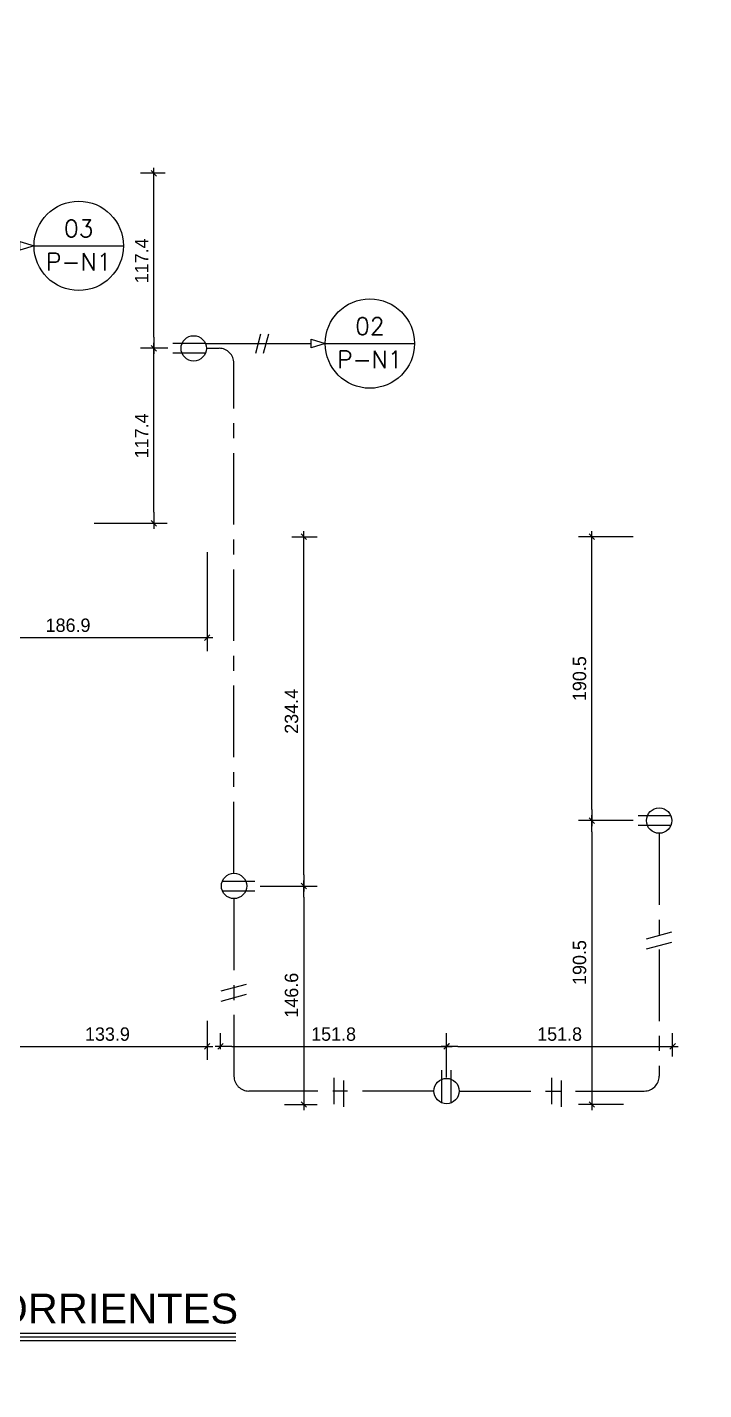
# Model space of a CAD drawing. Header units: millimetres. Extents: x 19439 to 19711, y 4351 to 4752.
# Drawn here: x 19469.6 to 19474.14, y 4513.97 to 4523.11 of the extents above; entities that cross this region are included whole.
import ezdxf
from ezdxf.enums import TextEntityAlignment as Align

# ---------------------------------------------------------------- set-up
doc = ezdxf.new("R2010")
doc.units = ezdxf.units.MM
doc.linetypes.add('ACAD_ISO04W100', pattern=[30, 24, -3, 0, -3])
for name, color, linetype in [('0 @ 0.5', 7, 'Continuous'), ('cotas', 1, 'Continuous'), ('cotas @ 500', 1, 'Continuous'), ('E-NOTE', 2, 'Continuous'), ('E-POWER', 4, 'Continuous'), ('E-POWER-CIRC', 3, 'ACAD_ISO04W100'), ('TEXTOS TITULOS @ 0.5', 3, 'Continuous')]:
    doc.layers.add(name, color=color, linetype=linetype)
doc.styles.add('century gothic', font='GOTHIC.TTF')
doc.styles.add('COTAS SMC', font='GOTHIC.TTF')
doc.styles.add('NOTAS', font='GOTHIC.TTF')
doc.styles.add('ROMAN-S', font='romans.shx', dxfattribs={"oblique": 15})
doc.styles.add('SMCtitulos', font='sanss___.ttf')
doc.dimstyles.new('ANOTATIVE 100 SMCONSTRUCCIONES', dxfattribs={"dimscale": 0, "dimtxt": 0.18, "dimasz": 0.15, "dimexe": 0.18, "dimexo": 0.09, "dimgap": 0.1, "dimtad": 1, "dimzin": 0, "dimdsep": 46, "dimtxsty": 'century gothic', "dimblk1": 'FLECHA1', "dimblk2": 'FLECHA1', "dimsah": 1, "dimcen": 0.18, "dimdle": 0.075, "dimclrd": 1, "dimclre": 1, "dimclrt": 2, "dimaunit": 1, "dimadec": 0, "dimazin": 0, "dimtfac": 0.75, "dimtix": 1, "dimtmove": 2, "dimatfit": 3, "dimfxl": 0.09, "dimtvp": 1.5, "dimtfill": 1, "dimtolj": 1, "dimtzin": 0, "dimarcsym": 0})
doc.dimstyles.new('ANOTATIVE CM SMCONSTRUCCIONES', dxfattribs={"dimscale": 0, "dimtxt": 0.18, "dimasz": 0.15, "dimexe": 0.18, "dimexo": 0.18, "dimgap": 0.07, "dimtad": 1, "dimdec": 1, "dimlfac": 100, "dimdsep": 46, "dimtxsty": 'century gothic', "dimblk1": 'FLECHA1', "dimblk2": 'FLECHA1', "dimsah": 1, "dimcen": 0.18, "dimdle": 0.075, "dimclrd": 1, "dimclre": 1, "dimclrt": 2, "dimaunit": 1, "dimadec": 0, "dimazin": 2, "dimtfac": 0.75, "dimtdec": 1, "dimtix": 1, "dimtmove": 2, "dimatfit": 3, "dimfxl": 0.09, "dimtvp": 1.5, "dimtfill": 1, "dimtolj": 1, "dimtzin": 0, "dimarcsym": 0})
doc.dimstyles.new('PIES SMCONSTRUCCIONES', dxfattribs={"dimscale": 0, "dimtxt": 0.18, "dimasz": 0.2, "dimexe": 0.18, "dimexo": 0, "dimgap": 0.1, "dimtad": 1, "dimdec": 0, "dimlfac": 39.370079, "dimzin": 0, "dimdsep": 46, "dimlunit": 4, "dimtxsty": 'COTAS SMC', "dimblk1": 'FLECHA1', "dimblk2": 'FLECHA1', "dimsah": 1, "dimcen": 0.2, "dimdle": 0.075, "dimclrd": 1, "dimclre": 1, "dimclrt": 2, "dimaunit": 1, "dimadec": 0, "dimazin": 0, "dimtfac": 0.75, "dimtdec": 0, "dimtix": 1, "dimtmove": 2, "dimatfit": 3, "dimfxl": 0.09, "dimtvp": 1.5, "dimtfill": 1, "dimtolj": 1, "dimtzin": 0, "dimarcsym": 0})

# ---------------------------------------------------------------- blocks, each defined once
blk = doc.blocks.new('FLECHA1')
at = {"color": 4}
blk.add_line((-0.246176, -0.248081), (0.248081, 0.25), dxfattribs=at)
at = {"color": 1}
blk.add_line((-1, 0), (0.496162, 0), dxfattribs=at)
blk = doc.blocks.new('*D467')
at = {"layer": 'cotas', "color": 1, "lineweight": -2, "transparency": 16777216}
for p, q in [((19614.326, 4625.8448), (19614.326, 4700.8448)), ((19570.9836, 4550.8448), (19524.326, 4550.8448)), ((19614.326, 4548.4298), (19614.326, 4550.8448)), ((19570.5339, 4548.4298), (19524.326, 4548.4298)), ((19614.326, 4473.4298), (19614.326, 4398.4298))]:
    blk.add_line(p, q, dxfattribs=at)
at = {"layer": 'Defpoints', "color": 0, "transparency": 16777216}
for p in [(19614.326, 4550.8448), (19615.9836, 4550.8448), (19615.5339, 4548.4298)]:
    blk.add_point(p, dxfattribs=at)
at = {"layer": 'cotas', "color": 1, "lineweight": -2, "transparency": 16777216, "xscale": 75, "yscale": 75, "zscale": 75}
for p, rotation in [((19614.326, 4550.8448), 270), ((19614.326, 4548.4298), 90)]:
    blk.add_blockref('FLECHA1', p, dxfattribs=dict(at, rotation=rotation))
at = {"layer": 'cotas', "color": 2, "transparency": 16777216, "insert": (19517.3376, 4549.6373), "char_height": 90, "attachment_point": 5, "rotation": 90, "style": 'century gothic', "bg_fill": 3, "box_fill_scale": 1.1, "bg_fill_color": 256, "bg_fill_true_color": 13158600, "bg_fill_transparency": 0}
blk.add_mtext('\\A1;2.42', dxfattribs=at)
blk = doc.blocks.new('*D522')
at = {"layer": 'cotas', "color": 1, "lineweight": -2, "transparency": 16777216}
for p, q in [((19620.0128, 4651.7533), (19620.0128, 4751.7533)), ((19620.4168, 4551.7533), (19530.0128, 4551.7533)), ((19620.0128, 4550.5333), (19620.0128, 4551.7533)), ((19620.4168, 4550.5333), (19530.0128, 4550.5333)), ((19620.0128, 4450.5333), (19620.0128, 4350.5333))]:
    blk.add_line(p, q, dxfattribs=at)
at = {"layer": 'Defpoints', "color": 0, "transparency": 16777216}
for p in [(19620.0128, 4551.7533), (19620.4168, 4551.7533), (19620.4168, 4550.5333)]:
    blk.add_point(p, dxfattribs=at)
at = {"layer": 'cotas', "color": 1, "lineweight": -2, "transparency": 16777216, "xscale": 100, "yscale": 100, "zscale": 100}
for p, rotation in [((19620.0128, 4551.7533), 270), ((19620.0128, 4550.5333), 90)]:
    blk.add_blockref('FLECHA1', p, dxfattribs=dict(at, rotation=rotation))
at = {"layer": 'cotas', "color": 2, "transparency": 16777216, "insert": (19523.8809, 4551.1433), "char_height": 90, "attachment_point": 5, "rotation": 90, "style": 'COTAS SMC', "bg_fill": 3, "box_fill_scale": 1.1, "bg_fill_color": 256, "bg_fill_true_color": 13158600, "bg_fill_transparency": 0}
blk.add_mtext("\\A1;4'", dxfattribs=at)
blk = doc.blocks.new('*U406')
at = {"color": 2}
blk.add_line((0, 0.052), (8.462, 0.052), dxfattribs=at)
at = {"color": 250}
blk.add_line((0, 0), (8.462, 0), dxfattribs=at)
at = {"color": 7}
blk.add_line((0, -0.047), (8.462, -0.047), dxfattribs=at)
at = {"color": 0, "linetype": 'ByBlock', "lineweight": -2, "style": 'NOTAS'}
for tag, p in [('1TITLE', (0.027, 1.014)), ('2TITLE', (-0.043, 0.181))]:
    blk.add_attdef(tag, p, '', height=0.3, dxfattribs=at)
blk.add_attdef('SCALE', text='', height=0.18, dxfattribs=at).set_placement((-0.043, -0.148), align=Align.TOP_LEFT)
blk = doc.blocks.new('TOMACORRIENTE')
at = {"layer": 'E-POWER', "ltscale": 0.5}
for p, q in [((11.83, 15.92), (11.83, 16.243)), ((11.924, 15.92), (11.924, 16.243))]:
    blk.add_line(p, q, dxfattribs=at)
blk.add_circle((11.877, 16.036), 0.125, dxfattribs=at)
blk = doc.blocks.new('*D444')
at = {"color": 1, "lineweight": -2, "transparency": 16777216}
for p, q in [((19470.8074, 4519.5893), (19470.8074, 4518.9255)), ((19468.9387, 4519.4275), (19468.9387, 4518.9255)), ((19469.0137, 4519.0155), (19470.7324, 4519.0155))]:
    blk.add_line(p, q, dxfattribs=at)
at = {"layer": 'Defpoints', "color": 0, "transparency": 16777216}
for p in [(19470.8074, 4519.6793), (19468.9387, 4519.5175), (19470.8074, 4519.0155)]:
    blk.add_point(p, dxfattribs=at)
at = {"color": 1, "lineweight": -2, "transparency": 16777216, "xscale": 0.075, "yscale": 0.075, "zscale": 0.075, "rotation": 180}
blk.add_blockref('FLECHA1', (19468.9387, 4519.0155), dxfattribs=at)
at = {"color": 1, "lineweight": -2, "transparency": 16777216, "xscale": 0.075, "yscale": 0.075, "zscale": 0.075}
blk.add_blockref('FLECHA1', (19470.8074, 4519.0155), dxfattribs=at)
at = {"color": 2, "transparency": 16777216, "insert": (19469.8731, 4519.0978), "char_height": 0.09, "attachment_point": 5, "style": 'century gothic', "bg_fill": 3, "box_fill_scale": 1.1, "bg_fill_color": 256, "bg_fill_true_color": 13158600, "bg_fill_transparency": 0}
blk.add_mtext('\\A1;186.9', dxfattribs=at)
blk = doc.blocks.new('*D446')
at = {"color": 1, "lineweight": -2, "transparency": 16777216}
for p, q in [((19469.4679, 4516.6025), (19469.4679, 4516.182)), ((19470.8074, 4516.4429), (19470.8074, 4516.182)), ((19469.5429, 4516.272), (19470.7324, 4516.272))]:
    blk.add_line(p, q, dxfattribs=at)
at = {"layer": 'Defpoints', "color": 0, "transparency": 16777216}
for p in [(19469.4679, 4516.6925), (19470.8074, 4516.5329), (19470.8074, 4516.272)]:
    blk.add_point(p, dxfattribs=at)
at = {"color": 1, "lineweight": -2, "transparency": 16777216, "xscale": 0.075, "yscale": 0.075, "zscale": 0.075, "rotation": 180}
blk.add_blockref('FLECHA1', (19469.4679, 4516.272), dxfattribs=at)
at = {"color": 1, "lineweight": -2, "transparency": 16777216, "xscale": 0.075, "yscale": 0.075, "zscale": 0.075}
blk.add_blockref('FLECHA1', (19470.8074, 4516.272), dxfattribs=at)
at = {"color": 2, "transparency": 16777216, "insert": (19470.1377, 4516.3543), "char_height": 0.09, "attachment_point": 5, "style": 'century gothic', "bg_fill": 3, "box_fill_scale": 1.1, "bg_fill_color": 256, "bg_fill_true_color": 13158600, "bg_fill_transparency": 0}
blk.add_mtext('\\A1;133.9', dxfattribs=at)
blk = doc.blocks.new('*D447')
at = {"color": 1, "lineweight": -2, "transparency": 16777216}
for p, q in [((19470.8974, 4516.2531), (19470.8974, 4516.362)), ((19472.4155, 4516.0625), (19472.4155, 4516.362)), ((19470.9724, 4516.272), (19472.3405, 4516.272))]:
    blk.add_line(p, q, dxfattribs=at)
at = {"layer": 'Defpoints', "color": 0, "transparency": 16777216}
for p in [(19472.4155, 4516.272), (19470.8974, 4516.1631), (19472.4155, 4515.9725)]:
    blk.add_point(p, dxfattribs=at)
at = {"color": 1, "lineweight": -2, "transparency": 16777216, "xscale": 0.075, "yscale": 0.075, "zscale": 0.075, "rotation": 180}
blk.add_blockref('FLECHA1', (19470.8974, 4516.272), dxfattribs=at)
at = {"color": 1, "lineweight": -2, "transparency": 16777216, "xscale": 0.075, "yscale": 0.075, "zscale": 0.075}
blk.add_blockref('FLECHA1', (19472.4155, 4516.272), dxfattribs=at)
at = {"color": 2, "transparency": 16777216, "insert": (19471.6565, 4516.3543), "char_height": 0.09, "attachment_point": 5, "style": 'century gothic', "bg_fill": 3, "box_fill_scale": 1.1, "bg_fill_color": 256, "bg_fill_true_color": 13158600, "bg_fill_transparency": 0}
blk.add_mtext('\\A1;151.8', dxfattribs=at)
blk = doc.blocks.new('*D448')
at = {"color": 1, "lineweight": -2, "transparency": 16777216}
for p, q in [((19472.4155, 4516.0625), (19472.4155, 4516.362)), ((19473.9336, 4516.2055), (19473.9336, 4516.362)), ((19472.4905, 4516.272), (19473.8586, 4516.272))]:
    blk.add_line(p, q, dxfattribs=at)
at = {"layer": 'Defpoints', "color": 0, "transparency": 16777216}
for p in [(19473.9336, 4516.272), (19473.9336, 4516.1155), (19472.4155, 4515.9725)]:
    blk.add_point(p, dxfattribs=at)
at = {"color": 1, "lineweight": -2, "transparency": 16777216, "xscale": 0.075, "yscale": 0.075, "zscale": 0.075, "rotation": 180}
blk.add_blockref('FLECHA1', (19472.4155, 4516.272), dxfattribs=at)
at = {"color": 1, "lineweight": -2, "transparency": 16777216, "xscale": 0.075, "yscale": 0.075, "zscale": 0.075}
blk.add_blockref('FLECHA1', (19473.9336, 4516.272), dxfattribs=at)
at = {"color": 2, "transparency": 16777216, "insert": (19473.1746, 4516.3543), "char_height": 0.09, "attachment_point": 5, "style": 'century gothic', "bg_fill": 3, "box_fill_scale": 1.1, "bg_fill_color": 256, "bg_fill_true_color": 13158600, "bg_fill_transparency": 0}
blk.add_mtext('\\A1;151.8', dxfattribs=at)
blk = doc.blocks.new('*D449')
at = {"color": 1, "lineweight": -2, "transparency": 16777216}
for p, q in [((19471.1624, 4517.3485), (19471.5466, 4517.3485)), ((19471.4566, 4517.2735), (19471.4566, 4515.9575)), ((19471.326, 4515.8825), (19471.5466, 4515.8825))]:
    blk.add_line(p, q, dxfattribs=at)
at = {"layer": 'Defpoints', "color": 0, "transparency": 16777216}
for p in [(19471.0724, 4517.3485), (19471.236, 4515.8825), (19471.4566, 4515.8825)]:
    blk.add_point(p, dxfattribs=at)
at = {"color": 1, "lineweight": -2, "transparency": 16777216, "xscale": 0.075, "yscale": 0.075, "zscale": 0.075}
for p, rotation in [((19471.4566, 4517.3485), 90), ((19471.4566, 4515.8825), 270)]:
    blk.add_blockref('FLECHA1', p, dxfattribs=dict(at, rotation=rotation))
at = {"color": 2, "transparency": 16777216, "insert": (19471.3743, 4516.6155), "char_height": 0.09, "attachment_point": 5, "rotation": 90, "style": 'century gothic', "bg_fill": 3, "box_fill_scale": 1.1, "bg_fill_color": 256, "bg_fill_true_color": 13158600, "bg_fill_transparency": 0}
blk.add_mtext('\\A1;146.6', dxfattribs=at)
blk = doc.blocks.new('*D450')
at = {"color": 1, "lineweight": -2, "transparency": 16777216}
for p, q in [((19471.3764, 4519.6925), (19471.5466, 4519.6925)), ((19471.4566, 4517.4235), (19471.4566, 4519.6175)), ((19471.1624, 4517.3485), (19471.5466, 4517.3485))]:
    blk.add_line(p, q, dxfattribs=at)
at = {"layer": 'Defpoints', "color": 0, "transparency": 16777216}
for p in [(19471.2864, 4519.6925), (19471.4566, 4519.6925), (19471.0724, 4517.3485)]:
    blk.add_point(p, dxfattribs=at)
at = {"color": 1, "lineweight": -2, "transparency": 16777216, "xscale": 0.075, "yscale": 0.075, "zscale": 0.075}
for p, rotation in [((19471.4566, 4519.6925), 90), ((19471.4566, 4517.3485), 270)]:
    blk.add_blockref('FLECHA1', p, dxfattribs=dict(at, rotation=rotation))
at = {"color": 2, "transparency": 16777216, "insert": (19471.3743, 4518.5205), "char_height": 0.09, "attachment_point": 5, "rotation": 90, "style": 'century gothic', "bg_fill": 3, "box_fill_scale": 1.1, "bg_fill_color": 256, "bg_fill_true_color": 13158600, "bg_fill_transparency": 0}
blk.add_mtext('\\A1;234.4', dxfattribs=at)
blk = doc.blocks.new('*D451')
at = {"color": 1, "lineweight": -2, "transparency": 16777216}
for p, q in [((19473.6686, 4519.6925), (19473.3009, 4519.6925)), ((19473.3909, 4517.8625), (19473.3909, 4519.6175)), ((19473.6686, 4517.7875), (19473.3009, 4517.7875))]:
    blk.add_line(p, q, dxfattribs=at)
at = {"layer": 'Defpoints', "color": 0, "transparency": 16777216}
for p in [(19473.3909, 4519.6925), (19473.7586, 4519.6925), (19473.7586, 4517.7875)]:
    blk.add_point(p, dxfattribs=at)
at = {"color": 1, "lineweight": -2, "transparency": 16777216, "xscale": 0.075, "yscale": 0.075, "zscale": 0.075}
for p, rotation in [((19473.3909, 4519.6925), 90), ((19473.3909, 4517.7875), 270)]:
    blk.add_blockref('FLECHA1', p, dxfattribs=dict(at, rotation=rotation))
at = {"color": 2, "transparency": 16777216, "insert": (19473.3087, 4518.74), "char_height": 0.09, "attachment_point": 5, "rotation": 90, "style": 'century gothic', "bg_fill": 3, "box_fill_scale": 1.1, "bg_fill_color": 256, "bg_fill_true_color": 13158600, "bg_fill_transparency": 0}
blk.add_mtext('\\A1;190.5', dxfattribs=at)
blk = doc.blocks.new('*D452')
at = {"color": 1, "lineweight": -2, "transparency": 16777216}
for p, q in [((19473.6686, 4517.7875), (19473.3009, 4517.7875)), ((19473.3909, 4517.7125), (19473.3909, 4515.9575)), ((19473.6032, 4515.8825), (19473.3009, 4515.8825))]:
    blk.add_line(p, q, dxfattribs=at)
at = {"layer": 'Defpoints', "color": 0, "transparency": 16777216}
for p in [(19473.7586, 4517.7875), (19473.3909, 4515.8825), (19473.6932, 4515.8825)]:
    blk.add_point(p, dxfattribs=at)
at = {"color": 1, "lineweight": -2, "transparency": 16777216, "xscale": 0.075, "yscale": 0.075, "zscale": 0.075}
for p, rotation in [((19473.3909, 4517.7875), 90), ((19473.3909, 4515.8825), 270)]:
    blk.add_blockref('FLECHA1', p, dxfattribs=dict(at, rotation=rotation))
at = {"color": 2, "transparency": 16777216, "insert": (19473.3087, 4516.835), "char_height": 0.09, "attachment_point": 5, "rotation": 90, "style": 'century gothic', "bg_fill": 3, "box_fill_scale": 1.1, "bg_fill_color": 256, "bg_fill_true_color": 13158600, "bg_fill_transparency": 0}
blk.add_mtext('\\A1;190.5', dxfattribs=at)
blk = doc.blocks.new('*D454')
at = {"color": 1, "lineweight": -2, "transparency": 16777216}
for p, q in [((19470.5254, 4522.1309), (19470.3594, 4522.1309)), ((19470.4494, 4521.0317), (19470.4494, 4522.0559)), ((19470.5424, 4520.9567), (19470.3594, 4520.9567))]:
    blk.add_line(p, q, dxfattribs=at)
at = {"layer": 'Defpoints', "color": 0, "transparency": 16777216}
for p in [(19470.4494, 4522.1309), (19470.6154, 4522.1309), (19470.6324, 4520.9567)]:
    blk.add_point(p, dxfattribs=at)
at = {"color": 1, "lineweight": -2, "transparency": 16777216, "xscale": 0.075, "yscale": 0.075, "zscale": 0.075}
for p, rotation in [((19470.4494, 4522.1309), 90), ((19470.4494, 4520.9567), 270)]:
    blk.add_blockref('FLECHA1', p, dxfattribs=dict(at, rotation=rotation))
at = {"color": 2, "transparency": 16777216, "insert": (19470.3671, 4521.5438), "char_height": 0.09, "attachment_point": 5, "rotation": 90, "style": 'century gothic', "bg_fill": 3, "box_fill_scale": 1.1, "bg_fill_color": 256, "bg_fill_true_color": 13158600, "bg_fill_transparency": 0}
blk.add_mtext('\\A1;117.4', dxfattribs=at)
blk = doc.blocks.new('*D455')
at = {"color": 1, "lineweight": -2, "transparency": 16777216}
for p, q in [((19470.5424, 4520.9567), (19470.3594, 4520.9567)), ((19470.4494, 4519.8575), (19470.4494, 4520.8817)), ((19470.0474, 4519.7825), (19470.5394, 4519.7825))]:
    blk.add_line(p, q, dxfattribs=at)
at = {"layer": 'Defpoints', "color": 0, "transparency": 16777216}
for p in [(19470.4494, 4520.9567), (19470.6324, 4520.9567), (19469.9574, 4519.7825)]:
    blk.add_point(p, dxfattribs=at)
at = {"color": 1, "lineweight": -2, "transparency": 16777216, "xscale": 0.075, "yscale": 0.075, "zscale": 0.075}
for p, rotation in [((19470.4494, 4520.9567), 90), ((19470.4494, 4519.7825), 270)]:
    blk.add_blockref('FLECHA1', p, dxfattribs=dict(at, rotation=rotation))
at = {"color": 2, "transparency": 16777216, "insert": (19470.3671, 4520.3696), "char_height": 0.09, "attachment_point": 5, "rotation": 90, "style": 'century gothic', "bg_fill": 3, "box_fill_scale": 1.1, "bg_fill_color": 256, "bg_fill_true_color": 13158600, "bg_fill_transparency": 0}
blk.add_mtext('\\A1;117.4', dxfattribs=at)
blk = doc.blocks.new('*U750')
at = {"layer": 'cotas @ 500'}
dim = blk.add_linear_dim(base=(19614.3260382735, 4550.8448237801), p1=(19615.5338597089, 4548.4298237801), p2=(19615.9836080801, 4550.8448237801), angle=90, dimstyle='ANOTATIVE 100 SMCONSTRUCCIONES', override={"dimscale": 500, "dimtix": 1, "dimtofl": 1, "dimtmove": 1, "dimatfit": 1}, dxfattribs=at)
dim.commit()
dim.dimension.update_dxf_attribs({"geometry": '*D467', "text_midpoint": (19517.3375950376, 4549.6373237801)})
blk = doc.blocks.new('*U752')
at = {"layer": 'cotas @ 500'}
dim = blk.add_linear_dim(base=(19620.0128, 4551.7533), p1=(19620.4168, 4550.5333), p2=(19620.4168, 4551.7533), angle=90, dimstyle='PIES SMCONSTRUCCIONES', override={"dimscale": 500, "dimtix": 1, "dimtofl": 1, "dimtmove": 2, "dimatfit": 3}, dxfattribs=at)
dim.commit()
dim.dimension.update_dxf_attribs({"geometry": '*D522', "text_midpoint": (19523.8809, 4551.1433)})

msp = doc.modelspace()

# ---------------------------------------------------------------- block references
at = {"layer": 'cotas'}
msp.add_blockref('*U750', (0, 0), dxfattribs=at)

# ---------------------------------------------------------------- next in the draw order: block references
msp.add_blockref('*U752', (0, 0), dxfattribs=at)

# ---------------------------------------------------------------- next in the draw order: linework, layer by layer
at = {"layer": 'E-NOTE'}
for p, q in [((19469.6448, 4521.6443), (19470.2448, 4521.6443)), ((19471.6002, 4520.9888), (19472.2002, 4520.9888))]:
    msp.add_line(p, q, dxfattribs=at)
at = {"layer": 'E-NOTE', "ltscale": 0.5}
for p, q in [((19471.1334, 4520.9235), (19471.1684, 4521.0542)), ((19471.1859, 4520.9235), (19471.221, 4521.0542)), ((19470.7961, 4520.9888), (19471.5056, 4520.9888))]:
    msp.add_line(p, q, dxfattribs=at)
for points in [[(19469.6448, 4521.6443), (19469.5502, 4521.6154), (19469.5502, 4521.6732)], [(19471.6002, 4520.9888), (19471.5056, 4520.9599), (19471.5056, 4521.0177)]]:
    msp.add_lwpolyline(points, close=True, dxfattribs=at)
at = {"layer": 'E-NOTE'}
for centre in [(19469.9448, 4521.6443), (19471.9002, 4520.9888)]:
    msp.add_circle(centre, 0.3, dxfattribs=at)
at = {"layer": 'E-POWER-CIRC', "ltscale": 0.02}
for p, q in [((19470.8024, 4520.9567), (19470.8874, 4520.9567)), ((19470.9874, 4517.4335), (19470.9874, 4520.8567)), ((19473.8436, 4517.7025), (19473.8436, 4516.0725)), ((19470.9874, 4517.2635), (19470.9874, 4516.0725)), ((19472.3305, 4515.9725), (19471.0874, 4515.9725)), ((19472.5005, 4515.9725), (19473.7436, 4515.9725))]:
    msp.add_line(p, q, dxfattribs=at)
at = {"layer": 'E-POWER-CIRC'}
for p, q in [((19473.7584, 4516.9949), (19473.9284, 4517.0404)), ((19473.7584, 4516.9265), (19473.9284, 4516.9721)), ((19470.9022, 4516.6452), (19471.0722, 4516.6908)), ((19470.9022, 4516.5769), (19471.0722, 4516.6224)), ((19471.6605, 4515.8846), (19471.6605, 4516.0605)), ((19471.7265, 4515.8669), (19471.7265, 4516.0429)), ((19473.1221, 4515.8846), (19473.122, 4516.0605)), ((19473.1881, 4515.8669), (19473.188, 4516.0429))]:
    msp.add_line(p, q, dxfattribs=at)
at = {"layer": 'E-POWER-CIRC', "ltscale": 0.02}
for centre, start, end in [((19470.8874, 4520.8567), 0, 90), ((19471.0874, 4516.0725), 180, 270), ((19473.7436, 4516.0725), 270, 0)]:
    msp.add_arc(centre, 0.1, start, end, dxfattribs=at)

# ---------------------------------------------------------------- next in the draw order: block references
at = {"layer": 'E-POWER', "ltscale": 0.5, "xscale": 0.68, "yscale": 0.68, "zscale": 0.68}
for p, rotation in [((19481.6216, 4512.8802), 90.00000000000001), ((19484.7478, 4509.711), 90.00000000000001), ((19460.0833, 4525.4251), 270)]:
    msp.add_blockref('TOMACORRIENTE', p, dxfattribs=dict(at, rotation=rotation))
msp.add_blockref('TOMACORRIENTE', (19464.339, 4505.0684), dxfattribs=at)
at = {"layer": 'TEXTOS TITULOS @ 0.5'}
ref = msp.add_blockref('*U406', (19466.7683, 4514.3225), dxfattribs=dict(at, xscale=0.5, yscale=0.5, zscale=0.5))
ref.add_attrib('2TITLE', 'PLANTA DE TOMACORRIENTES', (19466.7467, 4514.4131), dxfattribs={"layer": '0', "color": 0, "linetype": 'ByBlock', "lineweight": -2, "height": 0.2, "style": 'SMCtitulos'})
ref.add_attrib('SCALE', 'ESCALA 1:50', dxfattribs={"layer": '0', "color": 0, "linetype": 'ByBlock', "lineweight": -2, "height": 0.1, "style": 'NOTAS'}).set_placement((19466.7467, 4514.2487), align=Align.TOP_LEFT)

# ---------------------------------------------------------------- next in the draw order: texts
at = {"layer": 'E-NOTE', "style": 'ROMAN-S'}
for s, p in [('03', (19469.9448, 4521.7032)), ('P-N1', (19469.9448, 4521.4797)), ('02', (19471.9002, 4521.0477)), ('P-N1', (19471.9002, 4520.8243))]:
    msp.add_text(s, height=0.11539, dxfattribs=at).set_placement(p, align=Align.CENTER)

# ---------------------------------------------------------------- next in the draw order: dimensions: what is measured, and where the dimension line sits
at = {"layer": '0 @ 0.5'}
for base, p1, p2, picture, middle in [((19470.8074, 4519.0155), (19468.9387, 4519.5175), (19470.8074, 4519.6793), '*D444', (19469.8731, 4519.0978)), ((19470.8074250199, 4516.2720071199), (19469.4679250199, 4516.6925307825), (19470.8074250199, 4516.5328776368), '*D446', (19470.1376750199, 4516.354270886))]:
    dim = msp.add_linear_dim(base=base, p1=p1, p2=p2, dimstyle='ANOTATIVE CM SMCONSTRUCCIONES', override={"dimscale": 0.5, "dimtix": 1, "dimtofl": 1, "dimtmove": 2, "dimatfit": 3}, dxfattribs=at)
    dim.commit()
    dim.dimension.update_dxf_attribs({"geometry": picture, "text_midpoint": middle})

# ---------------------------------------------------------------- next in the draw order: dimensions: what is measured, and where the dimension line sits
for base, p1, p2, picture, middle in [((19470.4494, 4522.1309), (19470.6324, 4520.9567), (19470.6154, 4522.1309), '*D454', (19470.3671, 4521.5438)), ((19473.3909, 4519.6925), (19473.7586, 4517.7875), (19473.7586, 4519.6925), '*D451', (19473.3087, 4518.74))]:
    dim = msp.add_linear_dim(base=base, p1=p1, p2=p2, angle=90, dimstyle='ANOTATIVE CM SMCONSTRUCCIONES', override={"dimscale": 0.5, "dimtix": 1, "dimtofl": 1, "dimtmove": 2, "dimatfit": 3}, dxfattribs=at)
    dim.commit()
    dim.dimension.update_dxf_attribs({"geometry": picture, "text_midpoint": middle})
dim = msp.add_linear_dim(base=(19472.4155, 4516.272), p1=(19470.8974, 4516.1631), p2=(19472.4155, 4515.9725), dimstyle='ANOTATIVE CM SMCONSTRUCCIONES', override={"dimscale": 0.5, "dimtix": 1, "dimtofl": 1, "dimtmove": 2, "dimatfit": 3}, dxfattribs=at)
dim.commit()
dim.dimension.update_dxf_attribs({"geometry": '*D447', "text_midpoint": (19471.6565, 4516.3543)})

# ---------------------------------------------------------------- next in the draw order: dimensions: what is measured, and where the dimension line sits
for base, p1, p2, picture, middle in [((19470.4494, 4520.9567), (19469.9574, 4519.7825), (19470.6324, 4520.9567), '*D455', (19470.3671, 4520.3696)), ((19471.4566, 4515.8825), (19471.0724, 4517.3485), (19471.236, 4515.8825), '*D449', (19471.3743, 4516.6155))]:
    dim = msp.add_linear_dim(base=base, p1=p1, p2=p2, angle=90, dimstyle='ANOTATIVE CM SMCONSTRUCCIONES', override={"dimscale": 0.5, "dimtix": 1, "dimtofl": 1, "dimtmove": 2, "dimatfit": 3}, dxfattribs=at)
    dim.commit()
    dim.dimension.update_dxf_attribs({"geometry": picture, "text_midpoint": middle})
dim = msp.add_linear_dim(base=(19473.9336, 4516.272), p1=(19472.4155, 4515.9725), p2=(19473.9336, 4516.1155), dimstyle='ANOTATIVE CM SMCONSTRUCCIONES', override={"dimscale": 0.5, "dimtix": 1, "dimtofl": 1, "dimtmove": 2, "dimatfit": 3}, dxfattribs=at)
dim.commit()
dim.dimension.update_dxf_attribs({"geometry": '*D448', "text_midpoint": (19473.1746, 4516.3543)})

# ---------------------------------------------------------------- next in the draw order: dimensions: what is measured, and where the dimension line sits
for base, p1, p2, picture, middle in [((19471.4566, 4519.6925), (19471.0724, 4517.3485), (19471.2864, 4519.6925), '*D450', (19471.3743, 4518.5205)), ((19473.3909, 4515.8825), (19473.7586, 4517.7875), (19473.6932, 4515.8825), '*D452', (19473.3087, 4516.835))]:
    dim = msp.add_linear_dim(base=base, p1=p1, p2=p2, angle=90, dimstyle='ANOTATIVE CM SMCONSTRUCCIONES', override={"dimscale": 0.5, "dimtix": 1, "dimtofl": 1, "dimtmove": 2, "dimatfit": 3}, dxfattribs=at)
    dim.commit()
    dim.dimension.update_dxf_attribs({"geometry": picture, "text_midpoint": middle})

doc.saveas('drawing.dxf')
